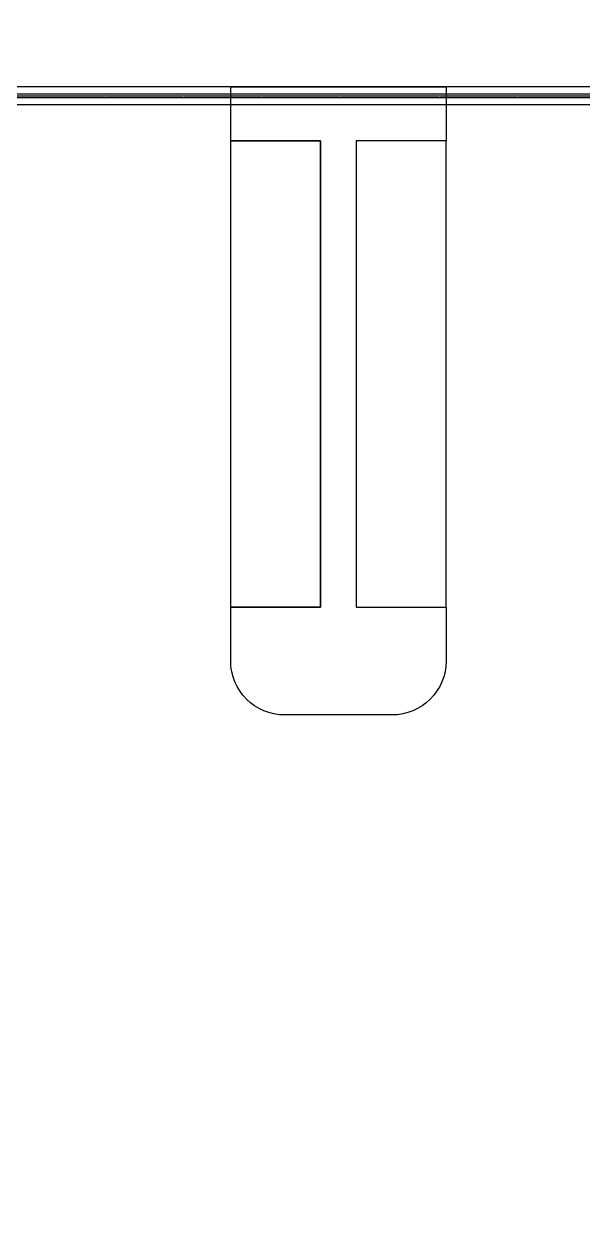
# Model space of a CAD drawing. Header units: millimetres. Extents: x 0 to 199210, y 0 to 94205.
# Drawn here: x 97637 to 100750, y 12667 to 19409 of the extents above; entities that cross this region are included whole.
import ezdxf

# ---------------------------------------------------------------- set-up
doc = ezdxf.new("R2010")
doc.units = ezdxf.units.MM
doc.linetypes.add('CEN', pattern=[62, 60, -1, 0, -1])
doc.layers.get('Defpoints').update_dxf_attribs({"color": 142})
for name, color, linetype in [('2. WAL', 2, 'Continuous'), ('7. FUR2', 241, 'Continuous'), ('CEN', 1, 'CEN'), ('WID', 4, 'Continuous')]:
    doc.layers.add(name, color=color, linetype=linetype)
picture_1 = doc.add_image_def('image1.jpg', size_in_pixel=(707, 1000))

msp = doc.modelspace()

# ---------------------------------------------------------------- linework, layer by layer
at = {"layer": '2. WAL'}
msp.add_lwpolyline([(99988, 19058.9), (99988, 18758.9), (99488, 18758.9), (99488, 16158.9), (99988, 16158.9), (99988, 15858.9, -0.414214), (99688, 15558.9), (99088, 15558.9, -0.414214), (98788, 15858.9), (98788, 16158.9), (99288, 16158.9), (99288, 18758.9), (98788, 18758.9), (98788, 19058.9)], format="xyb", close=True, dxfattribs=at)
at = {"layer": '7. FUR2'}
for points in [[(98788, 18758.9), (99288, 18758.9), (99288, 16158.9), (98788, 16158.9)], [(99988, 18758.9), (99488, 18758.9), (99488, 16158.9), (99988, 16158.9)]]:
    msp.add_lwpolyline(points, close=True, dxfattribs=at)
at = {"layer": 'CEN'}
msp.add_line((72814.8, 19008.9), (121683.9, 19008.9), dxfattribs=at)
at = {"layer": 'WID', "color": 4}
for p, q in [((104808, 19058.9), (86958, 19058.9)), ((104758, 19018.9), (86958, 19018.9)), ((104758, 18998.9), (86958, 18998.9)), ((104808, 18958.9), (86958, 18958.9))]:
    msp.add_line(p, q, dxfattribs=at)

# ---------------------------------------------------------------- pictures from other files: only their frames are drawn
at = {"layer": 'Defpoints'}
image = msp.add_image(picture_1, insert=(79331.7, 28775.1), size_in_units=(27143.5, 38392.6), rotation=-90, dxfattribs=dict(at, fade=70))
image.dxf.flags = 7

doc.saveas('drawing.dxf')
